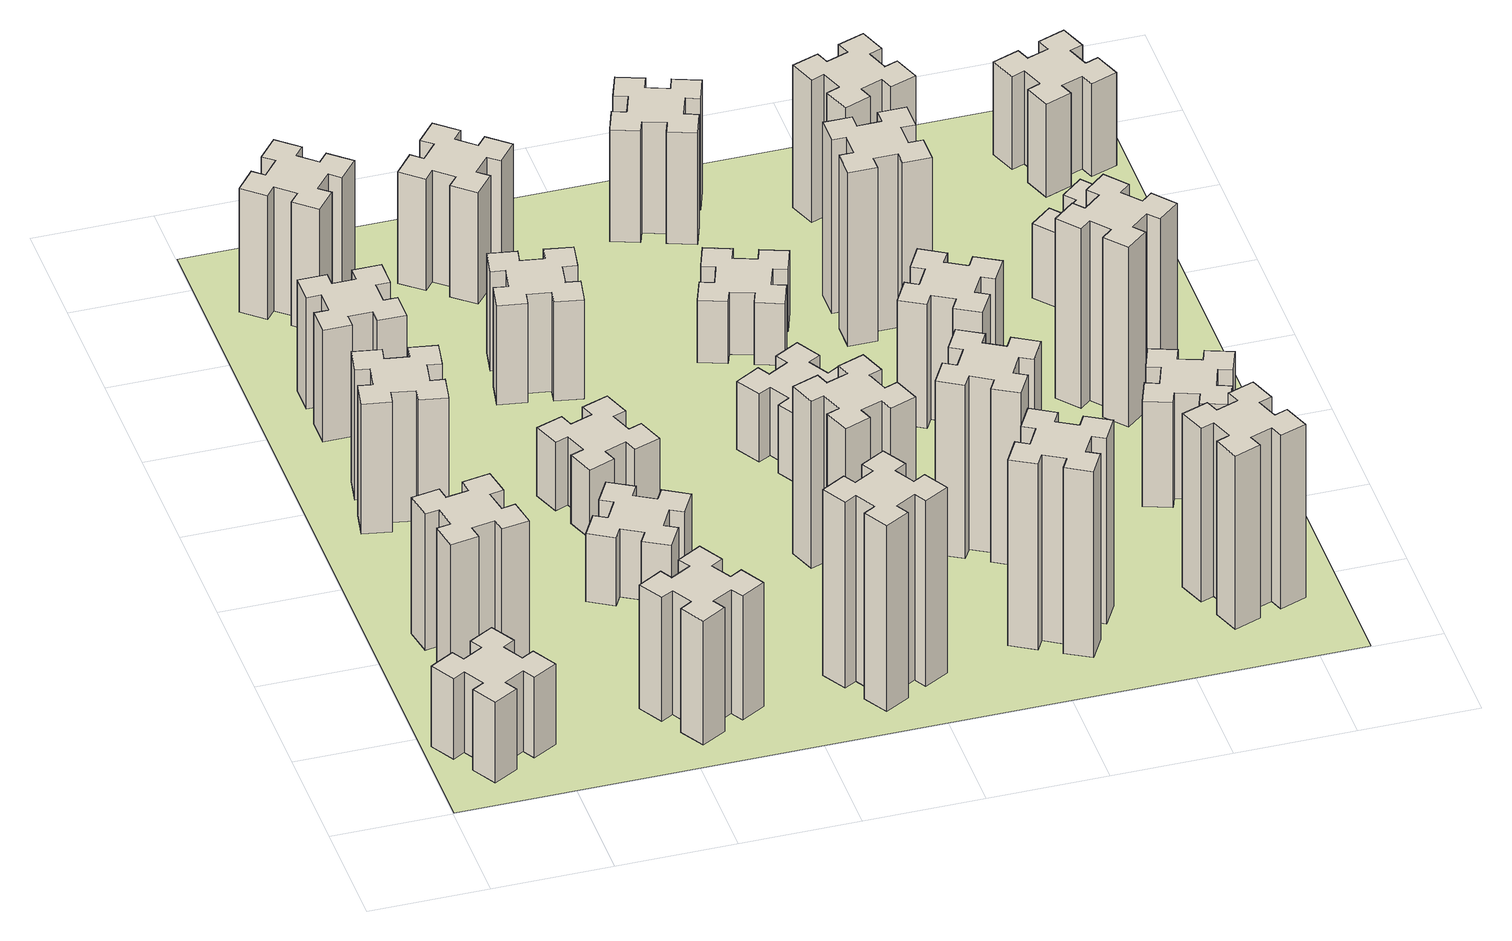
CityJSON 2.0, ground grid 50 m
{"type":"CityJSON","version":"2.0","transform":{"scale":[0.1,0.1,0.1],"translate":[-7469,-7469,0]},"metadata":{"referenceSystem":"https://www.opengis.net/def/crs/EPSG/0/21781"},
"CityObjects":{
"building1":{"type":"Building","attributes":{"class":"1000","function":"1000","usage":"1000","yearOfConstruction":2016,"roofType":"1000","measuredHeight":39,"storeysAboveGround":30,"storeysBelowGround":0},"geometry":[{"type":"Solid","lod":"1","boundaries":[[[[0,1,2,3,4,5,6,7,8,9,10,11,12,13,14,15,16,17,18,19]],[[17,16,20,21]],[[16,15,22,20]],[[15,14,23,22]],[[14,13,24,23]],[[13,12,25,24]],[[12,11,26,25]],[[11,10,27,26]],[[10,9,28,27]],[[9,8,29,28]],[[8,7,30,29]],[[7,6,31,30]],[[6,5,32,31]],[[5,4,33,32]],[[4,3,34,33]],[[3,2,35,34]],[[2,1,36,35]],[[1,0,37,36]],[[0,19,38,37]],[[19,18,39,38]],[[18,17,21,39]],[[24,25,26,27,28,29,30,31,32,33,34,35,36,37,38,39,21,20,22,23]]]]}]},
"building2":{"type":"Building","attributes":{"class":"1000","function":"1000","usage":"1000","yearOfConstruction":2016,"roofType":"1000","measuredHeight":66,"storeysAboveGround":30,"storeysBelowGround":0},"geometry":[{"type":"Solid","lod":"1","boundaries":[[[[40,41,42,43,44,45,46,47,48,49,50,51,52,53,54,55,56,57,58,59]],[[57,56,60,61]],[[56,55,62,60]],[[55,54,63,62]],[[54,53,64,63]],[[53,52,65,64]],[[52,51,66,65]],[[51,50,67,66]],[[50,49,68,67]],[[49,48,69,68]],[[48,47,70,69]],[[47,46,71,70]],[[46,45,72,71]],[[45,44,73,72]],[[44,43,74,73]],[[43,42,75,74]],[[42,41,76,75]],[[41,40,77,76]],[[40,59,78,77]],[[59,58,79,78]],[[58,57,61,79]],[[64,65,66,67,68,69,70,71,72,73,74,75,76,77,78,79,61,60,62,63]]]]}]},
"building3":{"type":"Building","attributes":{"class":"1000","function":"1000","usage":"1000","yearOfConstruction":2016,"roofType":"1000","measuredHeight":63,"storeysAboveGround":30,"storeysBelowGround":0},"geometry":[{"type":"Solid","lod":"1","boundaries":[[[[80,81,82,83,84,85,86,87,88,89,90,91,92,93,94,95,96,97,98,99]],[[97,96,100,101]],[[96,95,102,100]],[[95,94,103,102]],[[94,93,104,103]],[[93,92,105,104]],[[92,91,106,105]],[[91,90,107,106]],[[90,89,108,107]],[[89,88,109,108]],[[88,87,110,109]],[[87,86,111,110]],[[86,85,112,111]],[[85,84,113,112]],[[84,83,114,113]],[[83,82,115,114]],[[82,81,116,115]],[[81,80,117,116]],[[80,99,118,117]],[[99,98,119,118]],[[98,97,101,119]],[[104,105,106,107,108,109,110,111,112,113,114,115,116,117,118,119,101,100,102,103]]]]}]},
"building4":{"type":"Building","attributes":{"class":"1000","function":"1000","usage":"1000","yearOfConstruction":2016,"roofType":"1000","measuredHeight":54,"storeysAboveGround":30,"storeysBelowGround":0},"geometry":[{"type":"Solid","lod":"1","boundaries":[[[[120,121,122,123,124,125,126,127,128,129,130,131,132,133,134,135,136,137,138,139]],[[137,136,140,141]],[[136,135,142,140]],[[135,134,143,142]],[[134,133,144,143]],[[133,132,145,144]],[[132,131,146,145]],[[131,130,147,146]],[[130,129,148,147]],[[129,128,149,148]],[[128,127,150,149]],[[127,126,151,150]],[[126,125,152,151]],[[125,124,153,152]],[[124,123,154,153]],[[123,122,155,154]],[[122,121,156,155]],[[121,120,157,156]],[[120,139,158,157]],[[139,138,159,158]],[[138,137,141,159]],[[144,145,146,147,148,149,150,151,152,153,154,155,156,157,158,159,141,140,142,143]]]]}]},
"building5":{"type":"Building","attributes":{"class":"1000","function":"1000","usage":"1000","yearOfConstruction":2016,"roofType":"1000","measuredHeight":60,"storeysAboveGround":30,"storeysBelowGround":0},"geometry":[{"type":"Solid","lod":"1","boundaries":[[[[160,161,162,163,164,165,166,167,168,169,170,171,172,173,174,175,176,177,178,179]],[[177,176,180,181]],[[176,175,182,180]],[[175,174,183,182]],[[174,173,184,183]],[[173,172,185,184]],[[172,171,186,185]],[[171,170,187,186]],[[170,169,188,187]],[[169,168,189,188]],[[168,167,190,189]],[[167,166,191,190]],[[166,165,192,191]],[[165,164,193,192]],[[164,163,194,193]],[[163,162,195,194]],[[162,161,196,195]],[[161,160,197,196]],[[160,179,198,197]],[[179,178,199,198]],[[178,177,181,199]],[[184,185,186,187,188,189,190,191,192,193,194,195,196,197,198,199,181,180,182,183]]]]}]},
"building6":{"type":"Building","attributes":{"class":"1000","function":"1000","usage":"1000","yearOfConstruction":2016,"roofType":"1000","measuredHeight":60,"storeysAboveGround":30,"storeysBelowGround":0},"geometry":[{"type":"Solid","lod":"1","boundaries":[[[[200,201,202,203,204,205,206,207,208,209,210,211,212,213,214,215,216,217,218,219]],[[217,216,220,221]],[[216,215,222,220]],[[215,214,223,222]],[[214,213,224,223]],[[213,212,225,224]],[[212,211,226,225]],[[211,210,227,226]],[[210,209,228,227]],[[209,208,229,228]],[[208,207,230,229]],[[207,206,231,230]],[[206,205,232,231]],[[205,204,233,232]],[[204,203,234,233]],[[203,202,235,234]],[[202,201,236,235]],[[201,200,237,236]],[[200,219,238,237]],[[219,218,239,238]],[[218,217,221,239]],[[224,225,226,227,228,229,230,231,232,233,234,235,236,237,238,239,221,220,222,223]]]]}]},
"building7":{"type":"Building","attributes":{"class":"1000","function":"1000","usage":"1000","yearOfConstruction":2016,"roofType":"1000","measuredHeight":33,"storeysAboveGround":30,"storeysBelowGround":0},"geometry":[{"type":"Solid","lod":"1","boundaries":[[[[240,241,242,243,244,245,246,247,248,249,250,251,252,253,254,255,256,257,258,259]],[[257,256,260,261]],[[256,255,262,260]],[[255,254,263,262]],[[254,253,264,263]],[[253,252,265,264]],[[252,251,266,265]],[[251,250,267,266]],[[250,249,268,267]],[[249,248,269,268]],[[248,247,270,269]],[[247,246,271,270]],[[246,245,272,271]],[[245,244,273,272]],[[244,243,274,273]],[[243,242,275,274]],[[242,241,276,275]],[[241,240,277,276]],[[240,259,278,277]],[[259,258,279,278]],[[258,257,261,279]],[[264,265,266,267,268,269,270,271,272,273,274,275,276,277,278,279,261,260,262,263]]]]}]},
"building8":{"type":"Building","attributes":{"class":"1000","function":"1000","usage":"1000","yearOfConstruction":2016,"roofType":"1000","measuredHeight":33,"storeysAboveGround":30,"storeysBelowGround":0},"geometry":[{"type":"Solid","lod":"1","boundaries":[[[[280,281,282,283,284,285,286,287,288,289,290,291,292,293,294,295,296,297,298,299]],[[297,296,300,301]],[[296,295,302,300]],[[295,294,303,302]],[[294,293,304,303]],[[293,292,305,304]],[[292,291,306,305]],[[291,290,307,306]],[[290,289,308,307]],[[289,288,309,308]],[[288,287,310,309]],[[287,286,311,310]],[[286,285,312,311]],[[285,284,313,312]],[[284,283,314,313]],[[283,282,315,314]],[[282,281,316,315]],[[281,280,317,316]],[[280,299,318,317]],[[299,298,319,318]],[[298,297,301,319]],[[304,305,306,307,308,309,310,311,312,313,314,315,316,317,318,319,301,300,302,303]]]]}]},
"building9":{"type":"Building","attributes":{"class":"1000","function":"1000","usage":"1000","yearOfConstruction":2016,"roofType":"1000","measuredHeight":48,"storeysAboveGround":30,"storeysBelowGround":0},"geometry":[{"type":"Solid","lod":"1","boundaries":[[[[320,321,322,323,324,325,326,327,328,329,330,331,332,333,334,335,336,337,338,339]],[[337,336,340,341]],[[336,335,342,340]],[[335,334,343,342]],[[334,333,344,343]],[[333,332,345,344]],[[332,331,346,345]],[[331,330,347,346]],[[330,329,348,347]],[[329,328,349,348]],[[328,327,350,349]],[[327,326,351,350]],[[326,325,352,351]],[[325,324,353,352]],[[324,323,354,353]],[[323,322,355,354]],[[322,321,356,355]],[[321,320,357,356]],[[320,339,358,357]],[[339,338,359,358]],[[338,337,341,359]],[[344,345,346,347,348,349,350,351,352,353,354,355,356,357,358,359,341,340,342,343]]]]}]},
"building10":{"type":"Building","attributes":{"class":"1000","function":"1000","usage":"1000","yearOfConstruction":2016,"roofType":"1000","measuredHeight":90,"storeysAboveGround":30,"storeysBelowGround":0},"geometry":[{"type":"Solid","lod":"1","boundaries":[[[[360,361,362,363,364,365,366,367,368,369,370,371,372,373,374,375,376,377,378,379]],[[377,376,380,381]],[[376,375,382,380]],[[375,374,383,382]],[[374,373,384,383]],[[373,372,385,384]],[[372,371,386,385]],[[371,370,387,386]],[[370,369,388,387]],[[369,368,389,388]],[[368,367,390,389]],[[367,366,391,390]],[[366,365,392,391]],[[365,364,393,392]],[[364,363,394,393]],[[363,362,395,394]],[[362,361,396,395]],[[361,360,397,396]],[[360,379,398,397]],[[379,378,399,398]],[[378,377,381,399]],[[384,385,386,387,388,389,390,391,392,393,394,395,396,397,398,399,381,380,382,383]]]]}]},
"building11":{"type":"Building","attributes":{"class":"1000","function":"1000","usage":"1000","yearOfConstruction":2016,"roofType":"1000","measuredHeight":54,"storeysAboveGround":30,"storeysBelowGround":0},"geometry":[{"type":"Solid","lod":"1","boundaries":[[[[400,401,402,403,404,405,406,407,408,409,410,411,412,413,414,415,416,417,418,419]],[[417,416,420,421]],[[416,415,422,420]],[[415,414,423,422]],[[414,413,424,423]],[[413,412,425,424]],[[412,411,426,425]],[[411,410,427,426]],[[410,409,428,427]],[[409,408,429,428]],[[408,407,430,429]],[[407,406,431,430]],[[406,405,432,431]],[[405,404,433,432]],[[404,403,434,433]],[[403,402,435,434]],[[402,401,436,435]],[[401,400,437,436]],[[400,419,438,437]],[[419,418,439,438]],[[418,417,421,439]],[[424,425,426,427,428,429,430,431,432,433,434,435,436,437,438,439,421,420,422,423]]]]}]},
"building12":{"type":"Building","attributes":{"class":"1000","function":"1000","usage":"1000","yearOfConstruction":2016,"roofType":"1000","measuredHeight":81,"storeysAboveGround":30,"storeysBelowGround":0},"geometry":[{"type":"Solid","lod":"1","boundaries":[[[[440,441,442,443,444,445,446,447,448,449,450,451,452,453,454,455,456,457,458,459]],[[457,456,460,461]],[[456,455,462,460]],[[455,454,463,462]],[[454,453,464,463]],[[453,452,465,464]],[[452,451,466,465]],[[451,450,467,466]],[[450,449,468,467]],[[449,448,469,468]],[[448,447,470,469]],[[447,446,471,470]],[[446,445,472,471]],[[445,444,473,472]],[[444,443,474,473]],[[443,442,475,474]],[[442,441,476,475]],[[441,440,477,476]],[[440,459,478,477]],[[459,458,479,478]],[[458,457,461,479]],[[464,465,466,467,468,469,470,471,472,473,474,475,476,477,478,479,461,460,462,463]]]]}]},
"building13":{"type":"Building","attributes":{"class":"1000","function":"1000","usage":"1000","yearOfConstruction":2016,"roofType":"1000","measuredHeight":33,"storeysAboveGround":30,"storeysBelowGround":0},"geometry":[{"type":"Solid","lod":"1","boundaries":[[[[480,481,482,483,484,485,486,487,488,489,490,491,492,493,494,495,496,497,498,499]],[[497,496,500,501]],[[496,495,502,500]],[[495,494,503,502]],[[494,493,504,503]],[[493,492,505,504]],[[492,491,506,505]],[[491,490,507,506]],[[490,489,508,507]],[[489,488,509,508]],[[488,487,510,509]],[[487,486,511,510]],[[486,485,512,511]],[[485,484,513,512]],[[484,483,514,513]],[[483,482,515,514]],[[482,481,516,515]],[[481,480,517,516]],[[480,499,518,517]],[[499,498,519,518]],[[498,497,501,519]],[[504,505,506,507,508,509,510,511,512,513,514,515,516,517,518,519,501,500,502,503]]]]}]},
"building14":{"type":"Building","attributes":{"class":"1000","function":"1000","usage":"1000","yearOfConstruction":2016,"roofType":"1000","measuredHeight":30,"storeysAboveGround":30,"storeysBelowGround":0},"geometry":[{"type":"Solid","lod":"1","boundaries":[[[[520,521,522,523,524,525,526,527,528,529,530,531,532,533,534,535,536,537,538,539]],[[537,536,540,541]],[[536,535,542,540]],[[535,534,543,542]],[[534,533,544,543]],[[533,532,545,544]],[[532,531,546,545]],[[531,530,547,546]],[[530,529,548,547]],[[529,528,549,548]],[[528,527,550,549]],[[527,526,551,550]],[[526,525,552,551]],[[525,524,553,552]],[[524,523,554,553]],[[523,522,555,554]],[[522,521,556,555]],[[521,520,557,556]],[[520,539,558,557]],[[539,538,559,558]],[[538,537,541,559]],[[544,545,546,547,548,549,550,551,552,553,554,555,556,557,558,559,541,540,542,543]]]]}]},
"building15":{"type":"Building","attributes":{"class":"1000","function":"1000","usage":"1000","yearOfConstruction":2016,"roofType":"1000","measuredHeight":90,"storeysAboveGround":30,"storeysBelowGround":0},"geometry":[{"type":"Solid","lod":"1","boundaries":[[[[560,561,562,563,564,565,566,567,568,569,570,571,572,573,574,575,576,577,578,579]],[[577,576,580,581]],[[576,575,582,580]],[[575,574,583,582]],[[574,573,584,583]],[[573,572,585,584]],[[572,571,586,585]],[[571,570,587,586]],[[570,569,588,587]],[[569,568,589,588]],[[568,567,590,589]],[[567,566,591,590]],[[566,565,592,591]],[[565,564,593,592]],[[564,563,594,593]],[[563,562,595,594]],[[562,561,596,595]],[[561,560,597,596]],[[560,579,598,597]],[[579,578,599,598]],[[578,577,581,599]],[[584,585,586,587,588,589,590,591,592,593,594,595,596,597,598,599,581,580,582,583]]]]}]},
"building16":{"type":"Building","attributes":{"class":"1000","function":"1000","usage":"1000","yearOfConstruction":2016,"roofType":"1000","measuredHeight":84,"storeysAboveGround":30,"storeysBelowGround":0},"geometry":[{"type":"Solid","lod":"1","boundaries":[[[[600,601,602,603,604,605,606,607,608,609,610,611,612,613,614,615,616,617,618,619]],[[617,616,620,621]],[[616,615,622,620]],[[615,614,623,622]],[[614,613,624,623]],[[613,612,625,624]],[[612,611,626,625]],[[611,610,627,626]],[[610,609,628,627]],[[609,608,629,628]],[[608,607,630,629]],[[607,606,631,630]],[[606,605,632,631]],[[605,604,633,632]],[[604,603,634,633]],[[603,602,635,634]],[[602,601,636,635]],[[601,600,637,636]],[[600,619,638,637]],[[619,618,639,638]],[[618,617,621,639]],[[624,625,626,627,628,629,630,631,632,633,634,635,636,637,638,639,621,620,622,623]]]]}]},
"building17":{"type":"Building","attributes":{"class":"1000","function":"1000","usage":"1000","yearOfConstruction":2016,"roofType":"1000","measuredHeight":54,"storeysAboveGround":30,"storeysBelowGround":0},"geometry":[{"type":"Solid","lod":"1","boundaries":[[[[640,641,642,643,644,645,646,647,648,649,650,651,652,653,654,655,656,657,658,659]],[[657,656,660,661]],[[656,655,662,660]],[[655,654,663,662]],[[654,653,664,663]],[[653,652,665,664]],[[652,651,666,665]],[[651,650,667,666]],[[650,649,668,667]],[[649,648,669,668]],[[648,647,670,669]],[[647,646,671,670]],[[646,645,672,671]],[[645,644,673,672]],[[644,643,674,673]],[[643,642,675,674]],[[642,641,676,675]],[[641,640,677,676]],[[640,659,678,677]],[[659,658,679,678]],[[658,657,661,679]],[[664,665,666,667,668,669,670,671,672,673,674,675,676,677,678,679,661,660,662,663]]]]}]},
"building18":{"type":"Building","attributes":{"class":"1000","function":"1000","usage":"1000","yearOfConstruction":2016,"roofType":"1000","measuredHeight":60,"storeysAboveGround":30,"storeysBelowGround":0},"geometry":[{"type":"Solid","lod":"1","boundaries":[[[[680,681,682,683,684,685,686,687,688,689,690,691,692,693,694,695,696,697,698,699]],[[697,696,700,701]],[[696,695,702,700]],[[695,694,703,702]],[[694,693,704,703]],[[693,692,705,704]],[[692,691,706,705]],[[691,690,707,706]],[[690,689,708,707]],[[689,688,709,708]],[[688,687,710,709]],[[687,686,711,710]],[[686,685,712,711]],[[685,684,713,712]],[[684,683,714,713]],[[683,682,715,714]],[[682,681,716,715]],[[681,680,717,716]],[[680,699,718,717]],[[699,698,719,718]],[[698,697,701,719]],[[704,705,706,707,708,709,710,711,712,713,714,715,716,717,718,719,701,700,702,703]]]]}]},
"building19":{"type":"Building","attributes":{"class":"1000","function":"1000","usage":"1000","yearOfConstruction":2016,"roofType":"1000","measuredHeight":84,"storeysAboveGround":30,"storeysBelowGround":0},"geometry":[{"type":"Solid","lod":"1","boundaries":[[[[720,721,722,723,724,725,726,727,728,729,730,731,732,733,734,735,736,737,738,739]],[[737,736,740,741]],[[736,735,742,740]],[[735,734,743,742]],[[734,733,744,743]],[[733,732,745,744]],[[732,731,746,745]],[[731,730,747,746]],[[730,729,748,747]],[[729,728,749,748]],[[728,727,750,749]],[[727,726,751,750]],[[726,725,752,751]],[[725,724,753,752]],[[724,723,754,753]],[[723,722,755,754]],[[722,721,756,755]],[[721,720,757,756]],[[720,739,758,757]],[[739,738,759,758]],[[738,737,741,759]],[[744,745,746,747,748,749,750,751,752,753,754,755,756,757,758,759,741,740,742,743]]]]}]},
"building20":{"type":"Building","attributes":{"class":"1000","function":"1000","usage":"1000","yearOfConstruction":2016,"roofType":"1000","measuredHeight":84,"storeysAboveGround":30,"storeysBelowGround":0},"geometry":[{"type":"Solid","lod":"1","boundaries":[[[[760,761,762,763,764,765,766,767,768,769,770,771,772,773,774,775,776,777,778,779]],[[777,776,780,781]],[[776,775,782,780]],[[775,774,783,782]],[[774,773,784,783]],[[773,772,785,784]],[[772,771,786,785]],[[771,770,787,786]],[[770,769,788,787]],[[769,768,789,788]],[[768,767,790,789]],[[767,766,791,790]],[[766,765,792,791]],[[765,764,793,792]],[[764,763,794,793]],[[763,762,795,794]],[[762,761,796,795]],[[761,760,797,796]],[[760,779,798,797]],[[779,778,799,798]],[[778,777,781,799]],[[784,785,786,787,788,789,790,791,792,793,794,795,796,797,798,799,781,780,782,783]]]]}]},
"building21":{"type":"Building","attributes":{"class":"1000","function":"1000","usage":"1000","yearOfConstruction":2016,"roofType":"1000","measuredHeight":69,"storeysAboveGround":30,"storeysBelowGround":0},"geometry":[{"type":"Solid","lod":"1","boundaries":[[[[800,801,802,803,804,805,806,807,808,809,810,811,812,813,814,815,816,817,818,819]],[[817,816,820,821]],[[816,815,822,820]],[[815,814,823,822]],[[814,813,824,823]],[[813,812,825,824]],[[812,811,826,825]],[[811,810,827,826]],[[810,809,828,827]],[[809,808,829,828]],[[808,807,830,829]],[[807,806,831,830]],[[806,805,832,831]],[[805,804,833,832]],[[804,803,834,833]],[[803,802,835,834]],[[802,801,836,835]],[[801,800,837,836]],[[800,819,838,837]],[[819,818,839,838]],[[818,817,821,839]],[[824,825,826,827,828,829,830,831,832,833,834,835,836,837,838,839,821,820,822,823]]]]}]},
"building22":{"type":"Building","attributes":{"class":"1000","function":"1000","usage":"1000","yearOfConstruction":2016,"roofType":"1000","measuredHeight":51,"storeysAboveGround":30,"storeysBelowGround":0},"geometry":[{"type":"Solid","lod":"1","boundaries":[[[[840,841,842,843,844,845,846,847,848,849,850,851,852,853,854,855,856,857,858,859]],[[857,856,860,861]],[[856,855,862,860]],[[855,854,863,862]],[[854,853,864,863]],[[853,852,865,864]],[[852,851,866,865]],[[851,850,867,866]],[[850,849,868,867]],[[849,848,869,868]],[[848,847,870,869]],[[847,846,871,870]],[[846,845,872,871]],[[845,844,873,872]],[[844,843,874,873]],[[843,842,875,874]],[[842,841,876,875]],[[841,840,877,876]],[[840,859,878,877]],[[859,858,879,878]],[[858,857,861,879]],[[864,865,866,867,868,869,870,871,872,873,874,875,876,877,878,879,861,860,862,863]]]]}]},
"building23":{"type":"Building","attributes":{"class":"1000","function":"1000","usage":"1000","yearOfConstruction":2016,"roofType":"1000","measuredHeight":87,"storeysAboveGround":30,"storeysBelowGround":0},"geometry":[{"type":"Solid","lod":"1","boundaries":[[[[880,881,882,883,884,885,886,887,888,889,890,891,892,893,894,895,896,897,898,899]],[[897,896,900,901]],[[896,895,902,900]],[[895,894,903,902]],[[894,893,904,903]],[[893,892,905,904]],[[892,891,906,905]],[[891,890,907,906]],[[890,889,908,907]],[[889,888,909,908]],[[888,887,910,909]],[[887,886,911,910]],[[886,885,912,911]],[[885,884,913,912]],[[884,883,914,913]],[[883,882,915,914]],[[882,881,916,915]],[[881,880,917,916]],[[880,899,918,917]],[[899,898,919,918]],[[898,897,901,919]],[[904,905,906,907,908,909,910,911,912,913,914,915,916,917,918,919,901,900,902,903]]]]}]},
"building24":{"type":"Building","attributes":{"class":"1000","function":"1000","usage":"1000","yearOfConstruction":2016,"roofType":"1000","measuredHeight":36,"storeysAboveGround":30,"storeysBelowGround":0},"geometry":[{"type":"Solid","lod":"1","boundaries":[[[[920,921,922,923,924,925,926,927,928,929,930,931,932,933,934,935,936,937,938,939]],[[937,936,940,941]],[[936,935,942,940]],[[935,934,943,942]],[[934,933,944,943]],[[933,932,945,944]],[[932,931,946,945]],[[931,930,947,946]],[[930,929,948,947]],[[929,928,949,948]],[[928,927,950,949]],[[927,926,951,950]],[[926,925,952,951]],[[925,924,953,952]],[[924,923,954,953]],[[923,922,955,954]],[[922,921,956,955]],[[921,920,957,956]],[[920,939,958,957]],[[939,938,959,958]],[[938,937,941,959]],[[944,945,946,947,948,949,950,951,952,953,954,955,956,957,958,959,941,940,942,943]]]]}]},
"building25":{"type":"Building","attributes":{"class":"1000","function":"1000","usage":"1000","yearOfConstruction":2016,"roofType":"1000","measuredHeight":45,"storeysAboveGround":30,"storeysBelowGround":0},"geometry":[{"type":"Solid","lod":"1","boundaries":[[[[960,961,962,963,964,965,966,967,968,969,970,971,972,973,974,975,976,977,978,979]],[[977,976,980,981]],[[976,975,982,980]],[[975,974,983,982]],[[974,973,984,983]],[[973,972,985,984]],[[972,971,986,985]],[[971,970,987,986]],[[970,969,988,987]],[[969,968,989,988]],[[968,967,990,989]],[[967,966,991,990]],[[966,965,992,991]],[[965,964,993,992]],[[964,963,994,993]],[[963,962,995,994]],[[962,961,996,995]],[[961,960,997,996]],[[960,979,998,997]],[[979,978,999,998]],[[978,977,981,999]],[[984,985,986,987,988,989,990,991,992,993,994,995,996,997,998,999,981,980,982,983]]]]}]},
"landuse1":{"type":"LandUse","attributes":{"name":"plot1","function":"1010"},"geometry":[{"type":"MultiSurface","lod":"1","boundaries":[[[1000,1001,1002,1003]]]}]}
},
"vertices":[
[155,364,0],[205,277,0],[153,247,0],[213,143,0],[317,203,0],[287,255,0],[374,305,0],[404,253,0],[508,313,0],[448,417,0],[396,387,0],[346,474,0],[398,504,0],[338,608,0],[234,548,0],[264,496,0],[177,446,0],[147,498,0],[43,438,0],[103,334,0],[177,446,390],[147,498,390],[264,496,390],[234,548,390],[338,608,390],[398,504,390],[346,474,390],[396,387,390],[448,417,390],[508,313,390],[404,253,390],[374,305,390],[287,255,390],[317,203,390],[213,143,390],[153,247,390],[205,277,390],[155,364,390],[103,334,390],[43,438,390],
[492,985,0],[475,1084,0],[534,1094,0],[513,1212,0],[395,1191,0],[405,1132,0],[307,1115,0],[297,1174,0],[178,1153,0],[199,1035,0],[258,1045,0],[276,947,0],[217,937,0],[237,818,0],[356,839,0],[345,898,0],[444,916,0],[454,857,0],[572,877,0],[551,996,0],[444,916,660],[454,857,660],[345,898,660],[356,839,660],[237,818,660],[217,937,660],[276,947,660],[258,1045,660],[199,1035,660],[178,1153,660],[297,1174,660],[307,1115,660],[405,1132,660],[395,1191,660],[513,1212,660],[534,1094,660],[475,1084,660],[492,985,660],[551,996,660],[572,877,660],
[475,1887,0],[492,1985,0],[551,1975,0],[572,2093,0],[454,2114,0],[444,2055,0],[345,2072,0],[356,2131,0],[237,2152,0],[217,2034,0],[276,2024,0],[258,1925,0],[199,1936,0],[178,1817,0],[297,1797,0],[307,1856,0],[405,1838,0],[395,1779,0],[513,1758,0],[534,1877,0],[405,1838,630],[395,1779,630],[307,1856,630],[297,1797,630],[178,1817,630],[199,1936,630],[258,1925,630],[276,2024,630],[217,2034,630],[237,2152,630],[356,2131,630],[345,2072,630],[444,2055,630],[454,2114,630],[572,2093,630],[551,1975,630],[492,1985,630],[475,1887,630],[534,1877,630],[513,1758,630],
[325,2485,0],[425,2485,0],[425,2425,0],[545,2425,0],[545,2545,0],[485,2545,0],[485,2645,0],[545,2645,0],[545,2765,0],[425,2765,0],[425,2705,0],[325,2705,0],[325,2765,0],[205,2765,0],[205,2645,0],[265,2645,0],[265,2545,0],[205,2545,0],[205,2425,0],[325,2425,0],[265,2545,540],[205,2545,540],[265,2645,540],[205,2645,540],[205,2765,540],[325,2765,540],[325,2705,540],[425,2705,540],[425,2765,540],[545,2765,540],[545,2645,540],[485,2645,540],[485,2545,540],[545,2545,540],[545,2425,540],[425,2425,540],[425,2485,540],[325,2485,540],[325,2425,540],[205,2425,540],
[1236,387,0],[1186,474,0],[1238,504,0],[1178,608,0],[1074,548,0],[1104,496,0],[1017,446,0],[987,498,0],[883,438,0],[943,334,0],[995,364,0],[1045,277,0],[993,247,0],[1053,143,0],[1157,203,0],[1127,255,0],[1214,305,0],[1244,253,0],[1348,313,0],[1288,417,0],[1214,305,600],[1244,253,600],[1127,255,600],[1157,203,600],[1053,143,600],[993,247,600],[1045,277,600],[995,364,600],[943,334,600],[883,438,600],[987,498,600],[1017,446,600],[1104,496,600],[1074,548,600],[1178,608,600],[1238,504,600],[1186,474,600],[1236,387,600],[1288,417,600],[1348,313,600],
[323,3444,0],[259,3368,0],[213,3406,0],[136,3314,0],[228,3237,0],[266,3283,0],[343,3219,0],[304,3173,0],[396,3096,0],[473,3188,0],[427,3226,0],[492,3303,0],[538,3264,0],[615,3356,0],[523,3433,0],[484,3387,0],[408,3452,0],[446,3498,0],[354,3575,0],[277,3483,0],[408,3452,600],[446,3498,600],[484,3387,600],[523,3433,600],[615,3356,600],[538,3264,600],[492,3303,600],[427,3226,600],[473,3188,600],[396,3096,600],[304,3173,600],[343,3219,600],[266,3283,600],[228,3237,600],[136,3314,600],[213,3406,600],[259,3368,600],[323,3444,600],[277,3483,600],[354,3575,600],
[1214,1286,0],[1127,1336,0],[1157,1388,0],[1053,1448,0],[993,1344,0],[1045,1314,0],[995,1227,0],[943,1257,0],[883,1153,0],[987,1093,0],[1017,1145,0],[1104,1095,0],[1074,1043,0],[1178,983,0],[1238,1087,0],[1186,1117,0],[1236,1204,0],[1288,1174,0],[1348,1278,0],[1244,1338,0],[1236,1204,330],[1288,1174,330],[1186,1117,330],[1238,1087,330],[1178,983,330],[1074,1043,330],[1104,1095,330],[1017,1145,330],[987,1093,330],[883,1153,330],[943,1257,330],[995,1227,330],[1045,1314,330],[993,1344,330],[1053,1448,330],[1157,1388,330],[1127,1336,330],[1214,1286,330],[1244,1338,330],[1348,1278,330],
[1106,1635,0],[1200,1669,0],[1220,1613,0],[1333,1654,0],[1292,1767,0],[1236,1746,0],[1202,1840,0],[1258,1860,0],[1217,1973,0],[1104,1932,0],[1125,1876,0],[1031,1842,0],[1010,1898,0],[897,1857,0],[939,1744,0],[995,1765,0],[1029,1671,0],[973,1650,0],[1014,1537,0],[1127,1579,0],[1029,1671,330],[973,1650,330],[995,1765,330],[939,1744,330],[897,1857,330],[1010,1898,330],[1031,1842,330],[1125,1876,330],[1104,1932,330],[1217,1973,330],[1258,1860,330],[1202,1840,330],[1236,1746,330],[1292,1767,330],[1333,1654,330],[1220,1613,330],[1200,1669,330],[1106,1635,330],[1127,1579,330],[1014,1537,330],
[1184,2695,0],[1085,2712,0],[1096,2771,0],[977,2792,0],[957,2674,0],[1016,2664,0],[998,2565,0],[939,2576,0],[918,2457,0],[1037,2437,0],[1047,2496,0],[1145,2478,0],[1135,2419,0],[1253,2398,0],[1274,2517,0],[1215,2527,0],[1232,2625,0],[1291,2615,0],[1312,2733,0],[1194,2754,0],[1232,2625,480],[1291,2615,480],[1215,2527,480],[1274,2517,480],[1253,2398,480],[1135,2419,480],[1145,2478,480],[1047,2496,480],[1037,2437,480],[918,2457,480],[939,2576,480],[998,2565,480],[1016,2664,480],[957,2674,480],[977,2792,480],[1096,2771,480],[1085,2712,480],[1184,2695,480],[1194,2754,480],[1312,2733,480],
[1844,496,0],[1757,446,0],[1727,498,0],[1623,438,0],[1683,334,0],[1735,364,0],[1785,277,0],[1733,247,0],[1793,143,0],[1897,203,0],[1867,255,0],[1954,305,0],[1984,253,0],[2088,313,0],[2028,417,0],[1976,387,0],[1926,474,0],[1978,504,0],[1918,608,0],[1814,548,0],[1926,474,900],[1978,504,900],[1976,387,900],[2028,417,900],[2088,313,900],[1984,253,900],[1954,305,900],[1867,255,900],[1897,203,900],[1793,143,900],[1733,247,900],[1785,277,900],[1735,364,900],[1683,334,900],[1623,438,900],[1727,498,900],[1757,446,900],[1844,496,900],[1814,548,900],[1918,608,900],
[1124,3387,0],[1048,3452,0],[1086,3498,0],[994,3575,0],[917,3483,0],[963,3444,0],[899,3368,0],[853,3406,0],[776,3314,0],[868,3237,0],[906,3283,0],[983,3219,0],[944,3173,0],[1036,3096,0],[1113,3188,0],[1067,3226,0],[1132,3303,0],[1178,3264,0],[1255,3356,0],[1163,3433,0],[1132,3303,540],[1178,3264,540],[1067,3226,540],[1113,3188,540],[1036,3096,540],[944,3173,540],[983,3219,540],[906,3283,540],[868,3237,540],[776,3314,540],[853,3406,540],[899,3368,540],[963,3444,540],[917,3483,540],[994,3575,540],[1086,3498,540],[1048,3452,540],[1124,3387,540],[1163,3433,540],[1255,3356,540],
[1946,995,0],[2040,1029,0],[2060,973,0],[2173,1014,0],[2132,1127,0],[2076,1106,0],[2042,1200,0],[2098,1220,0],[2057,1333,0],[1944,1292,0],[1965,1236,0],[1871,1202,0],[1850,1258,0],[1737,1217,0],[1779,1104,0],[1835,1125,0],[1869,1031,0],[1813,1010,0],[1854,897,0],[1967,939,0],[1869,1031,810],[1813,1010,810],[1835,1125,810],[1779,1104,810],[1737,1217,810],[1850,1258,810],[1871,1202,810],[1965,1236,810],[1944,1292,810],[2057,1333,810],[2098,1220,810],[2042,1200,810],[2076,1106,810],[2132,1127,810],[2173,1014,810],[2060,973,810],[2040,1029,810],[1946,995,810],[1967,939,810],[1854,897,810],
[1944,1976,0],[1857,1926,0],[1827,1978,0],[1723,1918,0],[1783,1814,0],[1835,1844,0],[1885,1757,0],[1833,1727,0],[1893,1623,0],[1997,1683,0],[1967,1735,0],[2054,1785,0],[2084,1733,0],[2188,1793,0],[2128,1897,0],[2076,1867,0],[2026,1954,0],[2078,1984,0],[2018,2088,0],[1914,2028,0],[2026,1954,330],[2078,1984,330],[2076,1867,330],[2128,1897,330],[2188,1793,330],[2084,1733,330],[2054,1785,330],[1967,1735,330],[1997,1683,330],[1893,1623,330],[1833,1727,330],[1885,1757,330],[1835,1844,330],[1783,1814,330],[1723,1918,330],[1827,1978,330],[1857,1926,330],[1944,1976,330],[1914,2028,330],[2018,2088,330],
[1869,2680,0],[1835,2586,0],[1779,2607,0],[1737,2494,0],[1850,2453,0],[1871,2509,0],[1965,2475,0],[1944,2419,0],[2057,2377,0],[2098,2490,0],[2042,2511,0],[2076,2605,0],[2132,2584,0],[2173,2697,0],[2060,2738,0],[2040,2682,0],[1946,2716,0],[1967,2772,0],[1854,2813,0],[1813,2700,0],[1946,2716,300],[1967,2772,300],[2040,2682,300],[2060,2738,300],[2173,2697,300],[2132,2584,300],[2076,2605,300],[2042,2511,300],[2098,2490,300],[2057,2377,300],[1944,2419,300],[1965,2475,300],[1871,2509,300],[1850,2453,300],[1737,2494,300],[1779,2607,300],[1835,2586,300],[1869,2680,300],[1813,2700,300],[1854,2813,300],
[2525,574,0],[2475,487,0],[2423,517,0],[2363,413,0],[2467,353,0],[2497,405,0],[2584,355,0],[2554,303,0],[2658,243,0],[2718,347,0],[2666,377,0],[2716,464,0],[2768,434,0],[2828,538,0],[2724,598,0],[2694,546,0],[2607,596,0],[2637,648,0],[2533,708,0],[2473,604,0],[2607,596,900],[2637,648,900],[2694,546,900],[2724,598,900],[2828,538,900],[2768,434,900],[2716,464,900],[2666,377,900],[2718,347,900],[2658,243,900],[2554,303,900],[2584,355,900],[2497,405,900],[2467,353,900],[2363,413,900],[2423,517,900],[2475,487,900],[2525,574,900],[2473,604,900],[2533,708,900],
[2594,1186,0],[2507,1236,0],[2537,1288,0],[2433,1348,0],[2373,1244,0],[2425,1214,0],[2375,1127,0],[2323,1157,0],[2263,1053,0],[2367,993,0],[2397,1045,0],[2484,995,0],[2454,943,0],[2558,883,0],[2618,987,0],[2566,1017,0],[2616,1104,0],[2668,1074,0],[2728,1178,0],[2624,1238,0],[2616,1104,840],[2668,1074,840],[2566,1017,840],[2618,987,840],[2558,883,840],[2454,943,840],[2484,995,840],[2397,1045,840],[2367,993,840],[2263,1053,840],[2323,1157,840],[2375,1127,840],[2425,1214,840],[2373,1244,840],[2433,1348,840],[2537,1288,840],[2507,1236,840],[2594,1186,840],[2624,1238,840],[2728,1178,840],
[1942,3351,0],[1976,3445,0],[2032,3424,0],[2073,3537,0],[1960,3578,0],[1940,3522,0],[1846,3556,0],[1867,3612,0],[1754,3653,0],[1713,3540,0],[1769,3520,0],[1735,3426,0],[1679,3447,0],[1637,3334,0],[1750,3293,0],[1771,3349,0],[1865,3315,0],[1844,3259,0],[1957,3217,0],[1998,3330,0],[1865,3315,540],[1844,3259,540],[1771,3349,540],[1750,3293,540],[1637,3334,540],[1679,3447,540],[1735,3426,540],[1769,3520,540],[1713,3540,540],[1754,3653,540],[1867,3612,540],[1846,3556,540],[1940,3522,540],[1960,3578,540],[2073,3537,540],[2032,3424,540],[1976,3445,540],[1942,3351,540],[1998,3330,540],[1957,3217,540],
[2694,2026,0],[2607,2076,0],[2637,2128,0],[2533,2188,0],[2473,2084,0],[2525,2054,0],[2475,1967,0],[2423,1997,0],[2363,1893,0],[2467,1833,0],[2497,1885,0],[2584,1835,0],[2554,1783,0],[2658,1723,0],[2718,1827,0],[2666,1857,0],[2716,1944,0],[2768,1914,0],[2828,2018,0],[2724,2078,0],[2716,1944,600],[2768,1914,600],[2666,1857,600],[2718,1827,600],[2658,1723,600],[2554,1783,600],[2584,1835,600],[2497,1885,600],[2467,1833,600],[2363,1893,600],[2423,1997,600],[2475,1967,600],[2525,2054,600],[2473,2084,600],[2533,2188,600],[2637,2128,600],[2607,2076,600],[2694,2026,600],[2724,2078,600],[2828,2018,600],
[2545,2705,0],[2445,2705,0],[2445,2765,0],[2325,2765,0],[2325,2645,0],[2385,2645,0],[2385,2545,0],[2325,2545,0],[2325,2425,0],[2445,2425,0],[2445,2485,0],[2545,2485,0],[2545,2425,0],[2665,2425,0],[2665,2545,0],[2605,2545,0],[2605,2645,0],[2665,2645,0],[2665,2765,0],[2545,2765,0],[2605,2645,840],[2665,2645,840],[2605,2545,840],[2665,2545,840],[2665,2425,840],[2545,2425,840],[2545,2485,840],[2445,2485,840],[2445,2425,840],[2325,2425,840],[2325,2545,840],[2385,2545,840],[2385,2645,840],[2325,2645,840],[2325,2765,840],[2445,2765,840],[2445,2705,840],[2545,2705,840],[2545,2765,840],[2665,2765,840],
[3345,596,0],[3251,562,0],[3230,618,0],[3117,577,0],[3159,464,0],[3215,485,0],[3249,391,0],[3193,370,0],[3234,257,0],[3347,299,0],[3326,355,0],[3420,389,0],[3440,333,0],[3553,374,0],[3512,487,0],[3456,466,0],[3422,560,0],[3478,580,0],[3437,693,0],[3324,652,0],[3422,560,840],[3478,580,840],[3456,466,840],[3512,487,840],[3553,374,840],[3440,333,840],[3420,389,840],[3326,355,840],[3347,299,840],[3234,257,840],[3193,370,840],[3249,391,840],[3215,485,840],[3159,464,840],[3117,577,840],[3230,618,840],[3251,562,840],[3345,596,840],[3324,652,840],[3437,693,840],
[2716,3226,0],[2682,3320,0],[2738,3340,0],[2697,3453,0],[2584,3412,0],[2605,3356,0],[2511,3322,0],[2490,3378,0],[2377,3337,0],[2419,3224,0],[2475,3245,0],[2509,3151,0],[2453,3130,0],[2494,3017,0],[2607,3059,0],[2586,3115,0],[2680,3149,0],[2700,3093,0],[2813,3134,0],[2772,3247,0],[2680,3149,690],[2700,3093,690],[2586,3115,690],[2607,3059,690],[2494,3017,690],[2453,3130,690],[2509,3151,690],[2475,3245,690],[2419,3224,690],[2377,3337,690],[2490,3378,690],[2511,3322,690],[2605,3356,690],[2584,3412,690],[2697,3453,690],[2738,3340,690],[2682,3320,690],[2716,3226,690],[2772,3247,690],[2813,3134,690],
[3251,1129,0],[3345,1095,0],[3324,1039,0],[3437,997,0],[3478,1110,0],[3422,1131,0],[3456,1225,0],[3512,1204,0],[3553,1317,0],[3440,1358,0],[3420,1302,0],[3326,1336,0],[3347,1392,0],[3234,1433,0],[3193,1320,0],[3249,1300,0],[3215,1206,0],[3159,1227,0],[3117,1114,0],[3230,1073,0],[3215,1206,510],[3159,1227,510],[3249,1300,510],[3193,1320,510],[3234,1433,510],[3347,1392,510],[3326,1336,510],[3420,1302,510],[3440,1358,510],[3553,1317,510],[3512,1204,510],[3456,1225,510],[3422,1131,510],[3478,1110,510],[3437,997,510],[3324,1039,510],[3345,1095,510],[3251,1129,510],[3230,1073,510],[3117,1114,510],
[3352,1888,0],[3287,1964,0],[3333,2003,0],[3256,2095,0],[3164,2018,0],[3203,1972,0],[3126,1907,0],[3088,1953,0],[2996,1876,0],[3073,1784,0],[3119,1823,0],[3183,1746,0],[3137,1708,0],[3214,1616,0],[3306,1693,0],[3268,1739,0],[3344,1803,0],[3383,1757,0],[3475,1834,0],[3398,1926,0],[3344,1803,870],[3383,1757,870],[3268,1739,870],[3306,1693,870],[3214,1616,870],[3137,1708,870],[3183,1746,870],[3119,1823,870],[3073,1784,870],[2996,1876,870],[3088,1953,870],[3126,1907,870],[3203,1972,870],[3164,2018,870],[3256,2095,870],[3333,2003,870],[3287,1964,870],[3352,1888,870],[3398,1926,870],[3475,1834,870],
[3452,2528,0],[3387,2604,0],[3433,2643,0],[3356,2735,0],[3264,2658,0],[3303,2612,0],[3226,2547,0],[3188,2593,0],[3096,2516,0],[3173,2424,0],[3219,2463,0],[3283,2386,0],[3237,2348,0],[3314,2256,0],[3406,2333,0],[3368,2379,0],[3444,2443,0],[3483,2397,0],[3575,2474,0],[3498,2566,0],[3444,2443,360],[3483,2397,360],[3368,2379,360],[3406,2333,360],[3314,2256,360],[3237,2348,360],[3283,2386,360],[3219,2463,360],[3173,2424,360],[3096,2516,360],[3188,2593,360],[3226,2547,360],[3303,2612,360],[3264,2658,360],[3356,2735,360],[3433,2643,360],[3387,2604,360],[3452,2528,360],[3498,2566,360],[3575,2474,360],
[3426,3215,0],[3520,3249,0],[3540,3193,0],[3653,3234,0],[3612,3347,0],[3556,3326,0],[3522,3420,0],[3578,3440,0],[3537,3553,0],[3424,3512,0],[3445,3456,0],[3351,3422,0],[3330,3478,0],[3217,3437,0],[3259,3324,0],[3315,3345,0],[3349,3251,0],[3293,3230,0],[3334,3117,0],[3447,3159,0],[3349,3251,450],[3293,3230,450],[3315,3345,450],[3259,3324,450],[3217,3437,450],[3330,3478,450],[3351,3422,450],[3445,3456,450],[3424,3512,450],[3537,3553,450],[3578,3440,450],[3522,3420,450],[3556,3326,450],[3612,3347,450],[3653,3234,450],[3540,3193,450],[3520,3249,450],[3426,3215,450],[3447,3159,450],[3334,3117,450],
[5,3705,0],[3705,3705,0],[3705,5,0],[5,5,0]
]}
